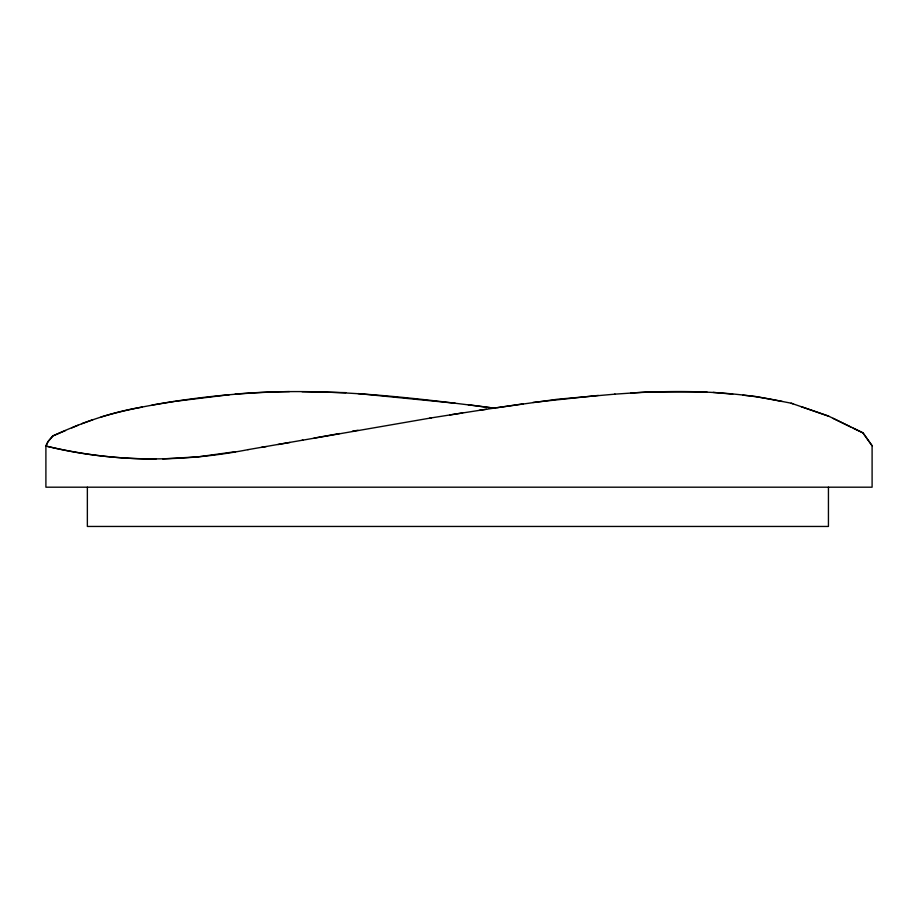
<?xml version="1.0" encoding="UTF-8"?>
<svg xmlns="http://www.w3.org/2000/svg" width="918" height="918" viewBox="0 0 918 918"><rect width="100%" height="100%" fill="white"/><g stroke="black" fill="none" stroke-linecap="round" stroke-linejoin="round"><path stroke-width="1.38" d="M853.166 428.167L862.966 432.871L872.1 445.746L872.1 487.194L45.9 487.194L45.9 446.022L47.988 441.65L52.831 435.947C81.358 422.842 111.032 412.216 142.106 407.133M156.06 458.977C118.996 459.161 81.931 454.674 45.9 446.022L47.988 441.65L52.831 435.947L65.534 430.542M71.776 427.891L78.099 425.218M81.61 423.726L92.775 419.755M100.98 417.036C124.928 409.807 149.703 405.331 174.42 401.453M301.999 440.296L431.46 417.862M339.66 433.526L314.025 438.104M302.94 440.124L247.86 449.671M277.959 444.541L289.985 442.442M261.401 447.41L266.22 446.584M352.351 431.219L358.02 430.255M151.998 405.09C197.393 396.966 243.385 392.33 289.503 391.573M248.204 449.613C181.489 462.706 112.019 462.328 45.9 446.022M235.696 451.645L198.414 456.808L162.693 458.897M429.727 418.138L462.695 412.916M449.82 414.947L486.54 409.244M175.579 401.281L229.5 394.671M479.173 410.335L523.26 403.84M497.086 407.672L557.18 399.273L615.06 394.143M532.899 402.44L598.318 395.417M235.077 394.132C322.195 386.558 409.394 397.219 495.697 408.372M614.612 394.178L647.213 391.952L706.86 391.86M630.907 393.019C680.743 390.127 731.279 390.804 780.3 401.086L791.144 403.197L828.679 416.164L862.966 432.871L872.1 445.746M302.045 391.699L345.788 392.64M358.02 393.581L455.305 403.243M713.114 392.388L732.725 394.155M742.972 395.165L755.33 396.45L782.193 401.453M468.18 404.723L490.304 407.638M791.144 403.197L792.945 403.817M801.334 406.685L828.679 416.164M850.779 427.008L833.062 418.344M828.438 487.194L828.438 526.45L87.359 526.45L87.359 487.194"/></g></svg>
